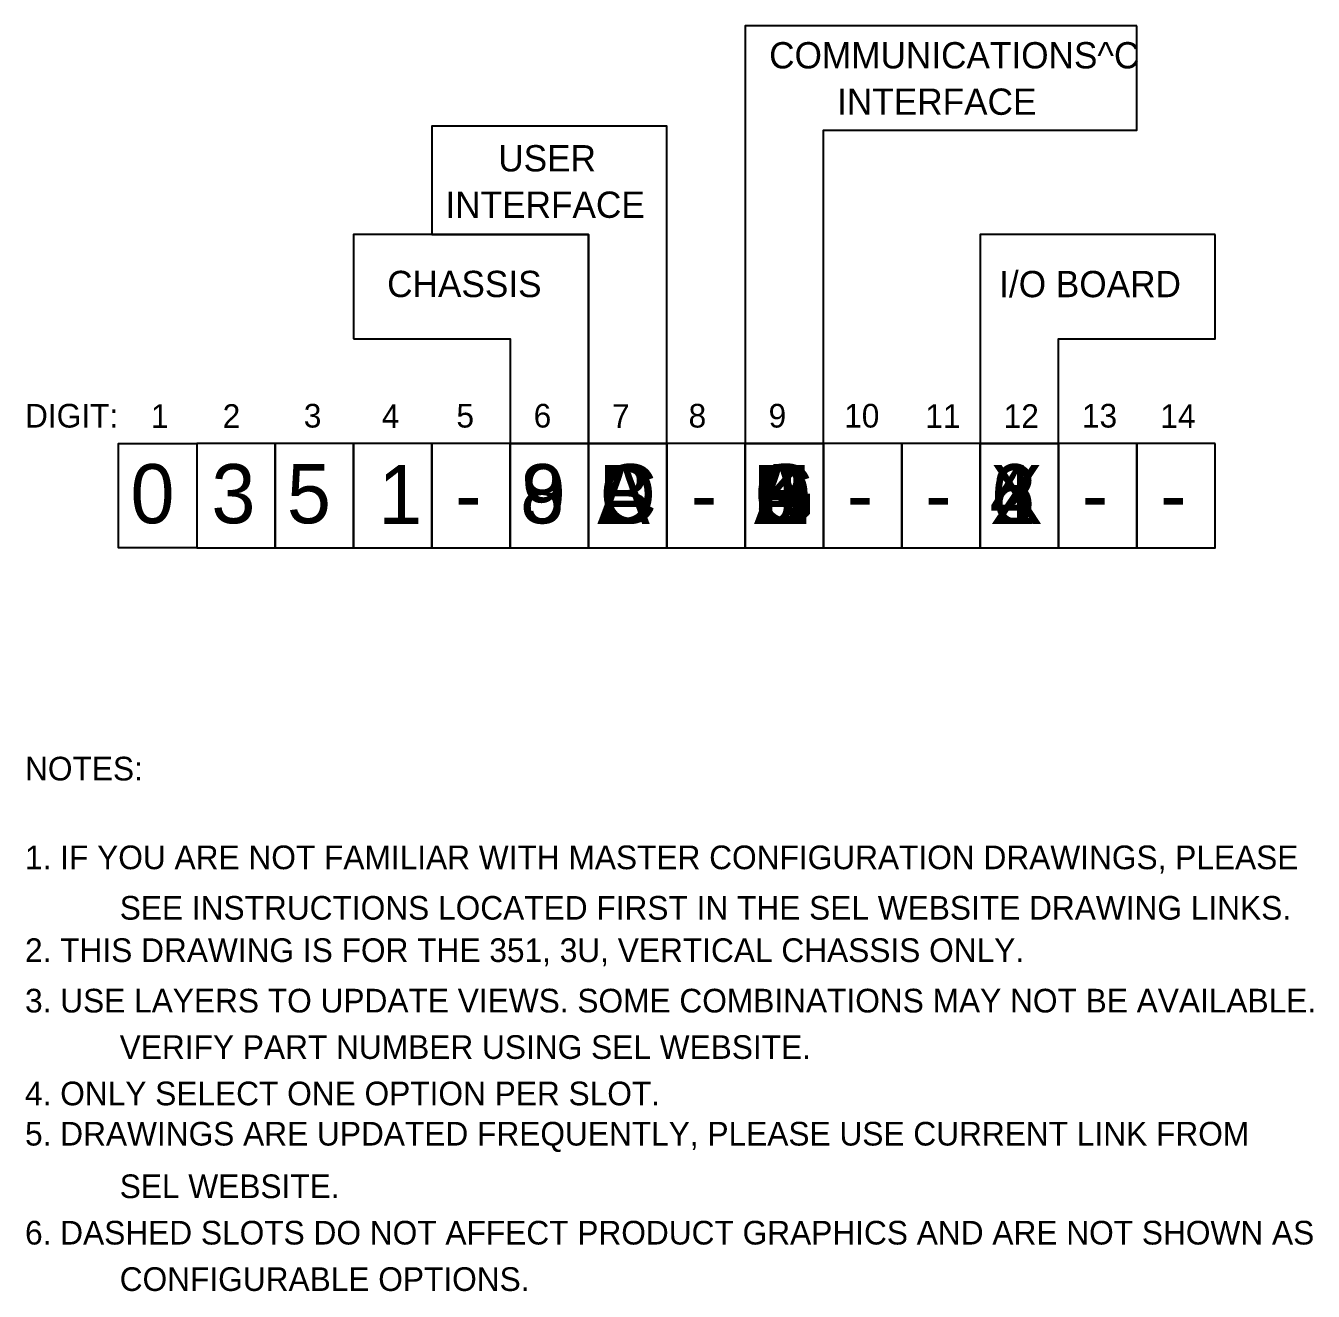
# Model space of a CAD drawing. Extents: x -11 to 35.7, y -8.8 to 26.3.
# Drawn here: x -10.99 to 2.88, y 12.7 to 26.33 of the extents above; entities that cross this region are included whole.
import ezdxf

# ---------------------------------------------------------------- set-up
doc = ezdxf.new("R2010")
doc.units = 0
doc.header["$MEASUREMENT"] = 0
for name, color, linetype in [('1_01__3U_VERTICAL_RACK_MOU', 7, 'CONTINUOUS'), ('1_02__3U_VERTICAL_PANEL_MO', 7, 'CONTINUOUS'), ('2_01__STANDARD_INTERFACE__', 7, 'CONTINUOUS'), ('2_02__STANDARD_PLUS_SAFELO', 7, 'CONTINUOUS'), ('2_03__STANDARD_INTERFACE_P', 7, 'CONTINUOUS'), ('2_04__STANDARD_PLUS_SAFELO', 7, 'CONTINUOUS'), ('3_01___1__10-100BASE_T__A', 7, 'CONTINUOUS'), ('3_02___1__10-100BASE_T__EI', 7, 'CONTINUOUS'), ('3_03___1__100BASE_FX_MM_LC', 7, 'CONTINUOUS'), ('3_04___1__100BASE_FX_MM_LC', 7, 'CONTINUOUS'), ('3_05___2__10-100BASE_T__EI', 7, 'CONTINUOUS'), ('3_06___2__100BASE_FX_MM_LC', 7, 'CONTINUOUS'), ('3_07___1__10-100BASE_T___1', 7, 'CONTINUOUS'), ('3_08___1__10-100BASE_T___1', 7, 'CONTINUOUS'), ('3_09___2__10-100BASE_T___1', 7, 'CONTINUOUS'), ('3_10___2__100BASE_FX_MM_LC', 7, 'CONTINUOUS'), ('4_01__NO_ADDITIONAL_IO__X', 7, 'CONTINUOUS'), ('4_02__ADDITIONAL_12_STD_OU', 7, 'CONTINUOUS'), ('4_03__ADDITIONAL_4_STD_OUT', 7, 'CONTINUOUS'), ('4_04__ADDITIONAL_12_HIGH_I', 7, 'CONTINUOUS'), ('5_00_DWG', 7, 'CONTINUOUS')]:
    doc.layers.add(name, color=color, linetype=linetype)

msp = doc.modelspace()

# ---------------------------------------------------------------- linework, layer by layer
at = {"layer": '5_00_DWG'}
for points in [[(0.976, 26.333), (-3.243, 26.333), (-3.243, 21.833), (-2.399, 21.833), (-2.399, 25.208), (0.976, 25.208), (0.976, 26.333)], [(-6.618, 24.083), (-4.93, 24.083), (-4.93, 21.833), (-4.087, 21.833), (-4.087, 25.252), (-6.618, 25.252), (-6.618, 24.083)], [(-7.462, 22.958), (-5.774, 22.958), (-5.774, 21.833), (-4.93, 21.833), (-4.93, 24.083), (-7.462, 24.083), (-7.462, 22.958)], [(1.82, 24.083), (-0.712, 24.083), (-0.712, 21.833), (0.132, 21.833), (0.132, 22.958), (1.82, 22.958), (1.82, 24.083)], [(-9.149, 20.708), (-9.993, 20.708), (-9.993, 21.833), (-9.149, 21.833), (-9.149, 20.708)], [(-8.305, 21.833), (-9.149, 21.833), (-9.149, 20.708), (-8.305, 20.708), (-8.305, 21.833)], [(-7.462, 21.833), (-8.305, 21.833), (-8.305, 20.708), (-7.462, 20.708), (-7.462, 21.833)], [(-6.618, 21.833), (-7.462, 21.833), (-7.462, 20.708), (-6.618, 20.708), (-6.618, 21.833)], [(-5.774, 21.833), (-6.618, 21.833), (-6.618, 20.708), (-5.774, 20.708), (-5.774, 21.833)], [(-4.93, 21.833), (-5.774, 21.833), (-5.774, 20.708), (-4.93, 20.708), (-4.93, 21.833)], [(-4.087, 21.833), (-4.93, 21.833), (-4.93, 20.708), (-4.087, 20.708), (-4.087, 21.833)], [(-3.243, 21.833), (-4.087, 21.833), (-4.087, 20.708), (-3.243, 20.708), (-3.243, 21.833)], [(-2.399, 21.833), (-3.243, 21.833), (-3.243, 20.708), (-2.399, 20.708), (-2.399, 21.833)], [(-1.555, 21.833), (-2.399, 21.833), (-2.399, 20.708), (-1.555, 20.708), (-1.555, 21.833)], [(-0.712, 21.833), (-1.555, 21.833), (-1.555, 20.708), (-0.712, 20.708), (-0.712, 21.833)], [(0.132, 21.833), (-0.712, 21.833), (-0.712, 20.708), (0.132, 20.708), (0.132, 21.833)], [(0.976, 21.833), (0.132, 21.833), (0.132, 20.708), (0.976, 20.708), (0.976, 21.833)], [(1.82, 21.833), (0.976, 21.833), (0.976, 20.708), (1.82, 20.708), (1.82, 21.833)]]:
    msp.add_lwpolyline(points, dxfattribs=at)

# ---------------------------------------------------------------- texts
at = {"layer": '1_01__3U_VERTICAL_RACK_MOU', "insert": (-5.666, 20.962), "char_height": 0.6375, "attachment_point": 7}
msp.add_mtext('\\fInterstate-Regular|b0|i0|c0|p34;\\W1;8', dxfattribs=at)
at = {"layer": '1_02__3U_VERTICAL_PANEL_MO', "insert": (-5.65, 20.962), "char_height": 0.6375, "attachment_point": 7}
msp.add_mtext('\\fInterstate-Regular|b0|i0|c0|p34;\\W1;9', dxfattribs=at)
at = {"layer": '2_01__STANDARD_INTERFACE__', "insert": (-4.837, 20.963), "char_height": 0.6375, "attachment_point": 7}
msp.add_mtext('\\fInterstate-Regular|b0|i0|c0|p34;\\W1;A', dxfattribs=at)
at = {"layer": '2_02__STANDARD_PLUS_SAFELO', "insert": (-4.819, 20.963), "char_height": 0.6375, "attachment_point": 7}
msp.add_mtext('\\fInterstate-Regular|b0|i0|c0|p34;\\W1;B', dxfattribs=at)
at = {"layer": '2_03__STANDARD_INTERFACE_P', "insert": (-4.81, 20.963), "char_height": 0.6375, "attachment_point": 7}
msp.add_mtext('\\fInterstate-Regular|b0|i0|c0|p34;\\W1;C', dxfattribs=at)
at = {"layer": '2_04__STANDARD_PLUS_SAFELO', "insert": (-4.821, 20.963), "char_height": 0.6375, "attachment_point": 7}
msp.add_mtext('\\fInterstate-Regular|b0|i0|c0|p34;\\W1;D', dxfattribs=at)
at = {"layer": '3_01___1__10-100BASE_T__A', "insert": (-3.149, 20.963), "char_height": 0.6375, "attachment_point": 7}
msp.add_mtext('\\fInterstate-Regular|b0|i0|c0|p34;\\W1;A', dxfattribs=at)
at = {"layer": '3_02___1__10-100BASE_T__EI', "insert": (-3.132, 20.963), "char_height": 0.6375, "attachment_point": 7}
msp.add_mtext('\\fInterstate-Regular|b0|i0|c0|p34;\\W1;B', dxfattribs=at)
at = {"layer": '3_03___1__100BASE_FX_MM_LC', "insert": (-3.13, 20.963), "char_height": 0.6375, "attachment_point": 7}
msp.add_mtext('\\fInterstate-Regular|b0|i0|c0|p34;\\W1;C', dxfattribs=at)
at = {"layer": '3_04___1__100BASE_FX_MM_LC', "insert": (-3.145, 20.963), "char_height": 0.6375, "attachment_point": 7}
msp.add_mtext('\\fInterstate-Regular|b0|i0|c0|p34;\\W1;D', dxfattribs=at)
at = {"layer": '3_05___2__10-100BASE_T__EI', "insert": (-3.115, 20.963), "char_height": 0.6375, "attachment_point": 7}
msp.add_mtext('\\fInterstate-Regular|b0|i0|c0|p34;\\W1;E', dxfattribs=at)
at = {"layer": '3_06___2__100BASE_FX_MM_LC', "insert": (-3.1, 20.963), "char_height": 0.6375, "attachment_point": 7}
msp.add_mtext('\\fInterstate-Regular|b0|i0|c0|p34;\\W1;F', dxfattribs=at)
at = {"layer": '3_07___1__10-100BASE_T___1', "insert": (-3.145, 20.963), "char_height": 0.6375, "attachment_point": 7}
msp.add_mtext('\\fInterstate-Regular|b0|i0|c0|p34;\\W1;G', dxfattribs=at)
at = {"layer": '3_08___1__10-100BASE_T___1', "insert": (-3.162, 20.963), "char_height": 0.6375, "attachment_point": 7}
msp.add_mtext('\\fInterstate-Regular|b0|i0|c0|p34;\\W1;H', dxfattribs=at)
at = {"layer": '3_09___2__10-100BASE_T___1', "insert": (-3.11, 20.963), "char_height": 0.6375, "attachment_point": 7}
msp.add_mtext('\\fInterstate-Regular|b0|i0|c0|p34;\\W1;J', dxfattribs=at)
at = {"layer": '3_10___2__100BASE_FX_MM_LC', "insert": (-3.148, 20.963), "char_height": 0.6375, "attachment_point": 7}
msp.add_mtext('\\fInterstate-Regular|b0|i0|c0|p34;\\W1;K', dxfattribs=at)
at = {"layer": '4_01__NO_ADDITIONAL_IO__X', "insert": (-0.605, 20.963), "char_height": 0.6375, "attachment_point": 7}
msp.add_mtext('\\fInterstate-Regular|b0|i0|c0|p34;\\W1;X', dxfattribs=at)
at = {"layer": '4_02__ADDITIONAL_12_STD_OU', "insert": (-0.58, 20.963), "char_height": 0.6375, "attachment_point": 7}
msp.add_mtext('\\fInterstate-Regular|b0|i0|c0|p34;\\W1;2', dxfattribs=at)
at = {"layer": '4_03__ADDITIONAL_4_STD_OUT', "insert": (-0.609, 20.963), "char_height": 0.6375, "attachment_point": 7}
msp.add_mtext('\\fInterstate-Regular|b0|i0|c0|p34;\\W1;4', dxfattribs=at)
at = {"layer": '4_04__ADDITIONAL_12_HIGH_I', "insert": (-0.594, 20.963), "char_height": 0.6375, "attachment_point": 7}
msp.add_mtext('\\fInterstate-Regular|b0|i0|c0|p34;\\W1;6', dxfattribs=at)
at = {"layer": '5_00_DWG', "attachment_point": 7}
for s, insert, char_height in [('\\fInterstate-Regular|b0|i0|c0|p34;\\W1;COMMUNICATIONS^C', (-2.984, 25.869), 0.28333), ('\\fInterstate-Regular|b0|i0|c0|p34;\\W1;INTERFACE', (-2.252, 25.369), 0.28333), ('\\fInterstate-Regular|b0|i0|c0|p34;\\W1;USER', (-5.902, 24.759), 0.28333), ('\\fInterstate-Regular|b0|i0|c0|p34;\\W1;INTERFACE', (-6.471, 24.259), 0.28333), ('\\fInterstate-Regular|b0|i0|c0|p34;\\W1;CHASSIS', (-7.099, 23.405), 0.28333), ('\\fInterstate-Regular|b0|i0|c0|p34;\\W1;I/O BOARD', (-0.506, 23.404), 0.28333), ('\\fInterstate-Regular|b0|i0|c0|p34;\\W1;DIGIT:', (-11, 22), 0.255), ('\\fInterstate-Regular|b0|i0|c0|p34;\\W1;1', (-9.644, 22), 0.255), ('\\fInterstate-Regular|b0|i0|c0|p34;\\W1;2', (-8.871, 22), 0.255), ('\\fInterstate-Regular|b0|i0|c0|p34;\\W1;3', (-7.997, 22), 0.255), ('\\fInterstate-Regular|b0|i0|c0|p34;\\W1;4', (-7.157, 22), 0.255), ('\\fInterstate-Regular|b0|i0|c0|p34;\\W1;5', (-6.353, 22), 0.255), ('\\fInterstate-Regular|b0|i0|c0|p34;\\W1;6', (-5.521, 22), 0.255), ('\\fInterstate-Regular|b0|i0|c0|p34;\\W1;7', (-4.677, 22), 0.255), ('\\fInterstate-Regular|b0|i0|c0|p34;\\W1;8', (-3.852, 22), 0.255), ('\\fInterstate-Regular|b0|i0|c0|p34;\\W1;9', (-2.99, 22), 0.255), ('\\fInterstate-Regular|b0|i0|c0|p34;\\W1;10', (-2.176, 22), 0.255), ('\\fInterstate-Regular|b0|i0|c0|p34;\\W1;11', (-1.302, 22), 0.255), ('\\fInterstate-Regular|b0|i0|c0|p34;\\W1;12', (-0.458, 22), 0.255), ('\\fInterstate-Regular|b0|i0|c0|p34;\\W1;13', (0.385, 22), 0.255), ('\\fInterstate-Regular|b0|i0|c0|p34;\\W1;14', (1.229, 22), 0.255), ('\\fInterstate-Regular|b0|i0|c0|p34;\\W1;0', (-9.864, 20.963), 0.6375), ('\\fInterstate-Regular|b0|i0|c0|p34;\\W1;3', (-8.992, 20.963), 0.6375), ('\\fInterstate-Regular|b0|i0|c0|p34;\\W1;5', (-8.179, 20.963), 0.6375), ('\\fInterstate-Regular|b0|i0|c0|p34;\\W1;1', (-7.195, 20.963), 0.6375), ('\\fInterstate-Regular|b0|i0|c0|p34;\\W1;-', (-6.365, 20.963), 0.6375), ('\\fInterstate-Regular|b0|i0|c0|p34;\\W1;-', (-3.828, 20.963), 0.6375), ('\\fInterstate-Regular|b0|i0|c0|p34;\\W1;-', (-2.146, 20.963), 0.6375), ('\\fInterstate-Regular|b0|i0|c0|p34;\\W1;-', (-1.302, 20.963), 0.6375), ('\\fInterstate-Regular|b0|i0|c0|p34;\\W1;-', (0.385, 20.963), 0.6375), ('\\fInterstate-Regular|b0|i0|c0|p34;\\W1;-', (1.229, 20.963), 0.6375), ('\\fInterstate-Regular|b0|i0|c0|p34;\\W1;NOTES:', (-11, 18.198), 0.255), ('\\fInterstate-Regular|b0|i0|c0|p34;\\W1;1. IF YOU ARE NOT FAMILIAR WITH MASTER CONFIGURATION DRAWINGS, PLEASE', (-11, 17.198), 0.255), ('\\fInterstate-Regular|b0|i0|c0|p34;\\W1;^ISEE INSTRUCTIONS LOCATED FIRST IN THE SEL WEBSITE DRAWING LINKS.', (-11, 16.698), 0.255), ('{\\fInterstate-Regular|b0|i0|c0|p34;2. THIS DRAWING IS FOR THE 351, 3U, VERTICAL CHASSIS ONLY.}', (-11, 16.198), 0.255), ('\\fInterstate-Regular|b0|i0|c0|p34;\\W1;3. USE LAYERS TO UPDATE VIEWS. SOME COMBINATIONS MAY NOT BE AVAILABLE. ', (-11, 15.698), 0.255), ('{\\fInterstate-Regular|b0|i0|c0|p34;^IVERIFY PART NUMBER USING SEL WEBSITE.}', (-11, 15.198), 0.255), ('\\fInterstate-Regular|b0|i0|c0|p34;\\W1;4. ONLY SELECT ONE OPTION PER SLOT.', (-11, 14.698), 0.255), ('\\fInterstate-Regular|b0|i0|c0|p34;\\W1;5. DRAWINGS ARE UPDATED FREQUENTLY, PLEASE USE CURRENT LINK FROM', (-11, 14.198), 0.255), ('\\fInterstate-Regular|b0|i0|c0|p34;\\W1;^ISEL WEBSITE.', (-11, 13.698), 0.255), ('\\fInterstate-Regular|b0|i0|c0|p34;\\W1;6. DASHED SLOTS DO NOT AFFECT PRODUCT GRAPHICS AND ARE NOT SHOWN AS', (-11, 13.198), 0.255), ('\\fInterstate-Regular|b0|i0|c0|p34;\\W1;^ICONFIGURABLE OPTIONS.', (-11, 12.698), 0.255)]:
    msp.add_mtext(s, dxfattribs=dict(at, insert=insert, char_height=char_height))

doc.saveas('drawing.dxf')
